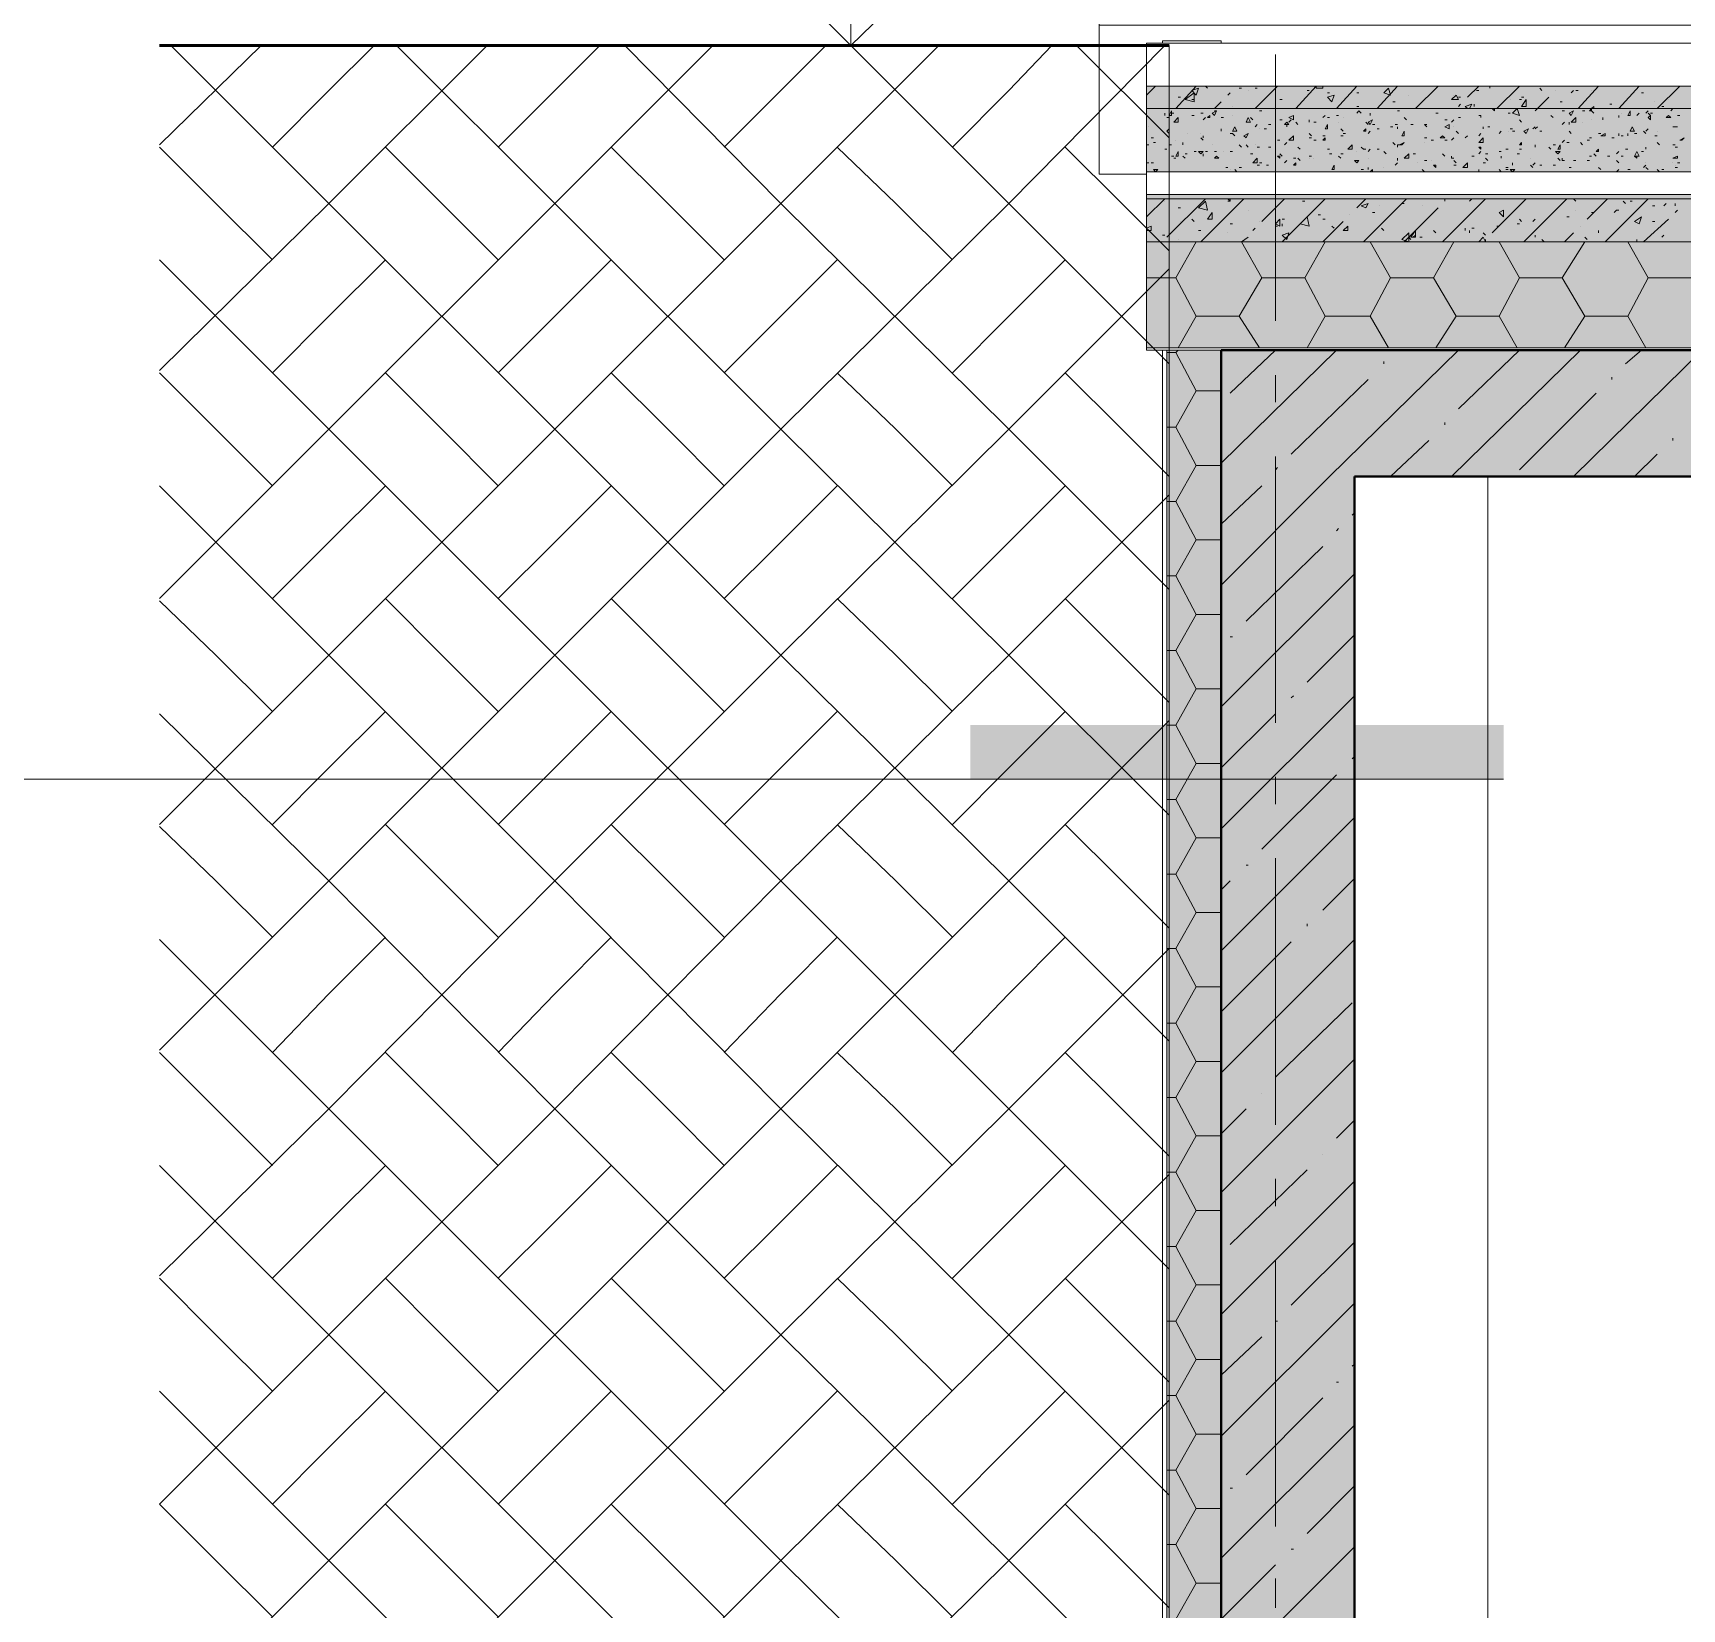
# Model space of a CAD drawing. Header units: millimetres. Extents: x -135211 to 49383, y -8033 to 228499.
# Drawn here: x -105773 to -102683, y 45714 to 48669 of the extents above; entities that cross this region are included whole.
import ezdxf

# ---------------------------------------------------------------- set-up
doc = ezdxf.new("R2010")
doc.units = ezdxf.units.MM
doc.layers.add('PDF _Геометрия', color=7, linetype='Continuous', true_color=0x1d1d1d)
doc.layers.add('PDF _Сплошная заливка', color=7, linetype='Continuous', true_color=0xffffff)

msp = doc.modelspace()

# ---------------------------------------------------------------- linework, layer by layer
at = {"layer": 'PDF _Геометрия', "color": 7, "lineweight": 9}
for points in [[(-102564.4, 51955.6), (-103673.5, 51955.6), (-103673.5, 48704.6), (-101463.8, 48704.6), (-101463.8, 48683.4), (-103775.1, 48683.4), (-103775.1, 48704.6), (-101463.8, 48704.6), (-103775.1, 48704.6), (-103775.1, 48404), (-103686.2, 48404)], [(-103910.6, 48645.3), (-104037.5, 48645.3), (-104240.7, 48645.3), (-104240.7, 48945.9), (-105040.8, 48945.9)], [(-104088.3, 48645.3), (-104388.9, 48645.3)], [(-97975.8, 44556.2), (-98576.9, 43955.1), (-100177, 43955.1), (-100773.8, 44556.2), (-104033.3, 44556.2), (-104033.3, 45157.3), (-103643.9, 45157.3), (-103643.9, 48645.3)], [(-103656.6, 48649.6), (-103656.6, 48653.8), (-103546.5, 48653.8), (-103546.5, 48649.6)], [(-103444.9, 48128.9), (-103444.9, 48628.4)], [(-101294.5, 48569.1), (-103686.2, 48569.1)], [(-101294.5, 48526.8), (-103686.2, 48526.8)], [(-101294.5, 48408.3), (-103686.2, 48408.3)], [(-101294.5, 48365.9), (-103686.2, 48365.9)], [(-101294.5, 48277.1), (-103686.2, 48277.1)], [(-101294.5, 48078.1), (-103686.2, 48078.1)], [(-103648.1, 45157.3), (-103648.1, 48073.9)], [(-103546.5, 45157.3), (-103546.5, 48073.9)], [(-103444.9, 47976.5), (-103444.9, 48027.3)], [(-103444.9, 47375.4), (-103444.9, 47874.9)], [(-120013.2, 44471.5), (-106014.4, 44471.5), (-106014.4, 47269.6), (-103017.4, 47269.6)], [(-103444.9, 47223), (-103444.9, 47273.8)], [(-103444.9, 46621.9), (-103444.9, 47121.4)], [(-103656.6, 46156.3), (-103656.6, 46757.4)], [(-103444.9, 46469.5), (-103444.9, 46520.3)], [(-103444.9, 45868.4), (-103444.9, 46367.9)], [(-103444.9, 45716), (-103444.9, 45771.1)]]:
    msp.add_lwpolyline(points, dxfattribs=at)
at = {"layer": 'PDF _Геометрия', "color": 7, "lineweight": 18}
msp.add_lwpolyline([(-104096.8, 48785), (-104240.7, 48645.3), (-104380.4, 48785)], dxfattribs=at)
at = {"layer": 'PDF _Геометрия', "color": 28, "lineweight": 9, "true_color": 0x0e0e0e}
for points in [[(-105536.1, 48459.1), (-105345.6, 48645.3)], [(-105536.1, 48035.8), (-105218.6, 48349), (-104922.3, 48645.3)], [(-105536.1, 47608.2), (-105218.6, 47925.7), (-104795.3, 48349), (-104499, 48645.3)], [(-105536.1, 47184.9), (-105218.6, 47502.4), (-104795.3, 47925.7), (-104372, 48349), (-104075.6, 48645.3)], [(-105536.1, 46761.6), (-105218.6, 47079.1), (-104795.3, 47502.4), (-104372, 47925.7), (-103944.4, 48349), (-103652.3, 48645.3)], [(-103643.9, 46778.5), (-103944.4, 47079.1), (-104372, 47502.4), (-104795.3, 47925.7), (-105218.6, 48349), (-105514.9, 48645.3)], [(-105324.4, 48454.8), (-105218.6, 48560.7), (-105133.9, 48645.3)], [(-103643.9, 47201.9), (-103944.4, 47502.4), (-104372, 47925.7), (-104795.3, 48349), (-105091.6, 48645.3)], [(-104901.1, 48454.8), (-104795.3, 48560.7), (-104710.6, 48645.3)], [(-103643.9, 47625.2), (-103944.4, 47925.7), (-104372, 48349), (-104664, 48645.3)], [(-104477.8, 48454.8), (-104372, 48560.7), (-104287.3, 48645.3)], [(-103643.9, 48048.5), (-103944.4, 48349), (-104240.7, 48645.3)], [(-104050.2, 48454.8), (-103944.4, 48560.7), (-103864, 48645.3)], [(-103643.9, 48471.8), (-103817.4, 48645.3)], [(-105324.4, 48243.2), (-105430.2, 48349), (-105536.1, 48454.8)], [(-104901.1, 48243.2), (-105006.9, 48349), (-105112.7, 48454.8)], [(-104477.8, 48243.2), (-104583.6, 48349), (-104689.4, 48454.8)], [(-104050.2, 48243.2), (-104156.1, 48349), (-104266.1, 48454.8)], [(-103643.9, 48260.1), (-103732.8, 48349), (-103838.6, 48454.8)], [(-103643.9, 46351), (-103944.4, 46651.6), (-104372, 47079.1), (-104795.3, 47502.4), (-105218.6, 47925.7), (-105536.1, 48243.2)], [(-105324.4, 48031.5), (-105218.6, 48137.4), (-105112.7, 48243.2)], [(-104901.1, 48031.5), (-104795.3, 48137.4), (-104689.4, 48243.2)], [(-104477.8, 48031.5), (-104372, 48137.4), (-104266.1, 48243.2)], [(-104050.2, 48031.5), (-103944.4, 48137.4), (-103838.6, 48243.2)], [(-105536.1, 46338.3), (-105218.6, 46651.6), (-104795.3, 47079.1), (-104372, 47502.4), (-103944.4, 47925.7), (-103643.9, 48226.3)], [(-105324.4, 47819.9), (-105430.2, 47925.7), (-105536.1, 48031.5)], [(-104901.1, 47819.9), (-105006.9, 47925.7), (-105112.7, 48031.5)], [(-104477.8, 47819.9), (-104583.6, 47925.7), (-104689.4, 48031.5)], [(-104050.2, 47819.9), (-104156.1, 47925.7), (-104266.1, 48031.5)], [(-103643.9, 47836.8), (-103732.8, 47925.7), (-103838.6, 48031.5)], [(-103643.9, 45927.7), (-103944.4, 46228.2), (-104372, 46651.6), (-104795.3, 47079.1), (-105218.6, 47502.4), (-105536.1, 47819.9)], [(-105324.4, 47608.2), (-105218.6, 47714.1), (-105112.7, 47819.9)], [(-104901.1, 47608.2), (-104795.3, 47714.1), (-104689.4, 47819.9)], [(-104477.8, 47608.2), (-104372, 47714.1), (-104266.1, 47819.9)], [(-104050.2, 47608.2), (-103944.4, 47714.1), (-103838.6, 47819.9)], [(-105324.4, 45699.1), (-105430.2, 45804.9), (-105536.1, 45910.8), (-105218.6, 46228.2), (-104795.3, 46651.6), (-104372, 47079.1), (-103944.4, 47502.4), (-103643.9, 47802.9)], [(-105324.4, 47396.6), (-105430.2, 47502.4), (-105536.1, 47604)], [(-104901.1, 47396.6), (-105006.9, 47502.4), (-105112.7, 47608.2)], [(-104477.8, 47396.6), (-104583.6, 47502.4), (-104689.4, 47608.2)], [(-104050.2, 47396.6), (-104156.1, 47502.4), (-104266.1, 47608.2)], [(-103643.9, 47413.5), (-103732.8, 47502.4), (-103838.6, 47608.2)], [(-103643.9, 45504.4), (-103944.4, 45804.9), (-104372, 46228.2), (-104795.3, 46651.6), (-105218.6, 47079.1), (-105536.1, 47392.3)], [(-105536.1, 45487.5), (-105218.6, 45804.9), (-104795.3, 46228.2), (-104372, 46651.6), (-103944.4, 47079.1), (-103643.9, 47379.6)], [(-105324.4, 47184.9), (-105218.6, 47290.7), (-105112.7, 47396.6)], [(-104901.1, 47184.9), (-104795.3, 47290.7), (-104689.4, 47396.6)], [(-104477.8, 47184.9), (-104372, 47290.7), (-104266.1, 47396.6)], [(-104050.2, 47184.9), (-103944.4, 47290.7), (-103838.6, 47396.6)], [(-105324.4, 46973.3), (-105430.2, 47079.1), (-105536.1, 47180.7)], [(-104901.1, 46973.3), (-105006.9, 47079.1), (-105112.7, 47184.9)], [(-104477.8, 46973.3), (-104583.6, 47079.1), (-104689.4, 47184.9)], [(-104050.2, 46973.3), (-104156.1, 47079.1), (-104266.1, 47184.9)], [(-103643.9, 46990.2), (-103732.8, 47079.1), (-103838.6, 47184.9)], [(-105324.4, 46757.4), (-105218.6, 46867.4), (-105112.7, 46973.3)], [(-104901.1, 46757.4), (-104795.3, 46867.4), (-104689.4, 46973.3)], [(-104477.8, 46757.4), (-104372, 46867.4), (-104266.1, 46973.3)], [(-104050.2, 46757.4), (-103944.4, 46867.4), (-103838.6, 46973.3)], [(-103720.1, 45157.3), (-103944.4, 45381.6), (-104372, 45804.9), (-104795.3, 46228.2), (-105218.6, 46651.6), (-105536.1, 46969)], [(-105536.1, 45064.2), (-105218.6, 45381.6), (-104795.3, 45804.9), (-104372, 46228.2), (-103944.4, 46651.6), (-103643.9, 46952.1)], [(-105324.4, 46545.7), (-105430.2, 46651.6), (-105536.1, 46757.4)], [(-104901.1, 46545.7), (-105006.9, 46651.6), (-105112.7, 46757.4)], [(-104477.8, 46545.7), (-104583.6, 46651.6), (-104689.4, 46757.4)], [(-104050.2, 46545.7), (-104156.1, 46651.6), (-104266.1, 46757.4)], [(-103643.9, 46562.7), (-103732.8, 46651.6), (-103838.6, 46757.4)], [(-104033.3, 45047.2), (-104372, 45381.6), (-104795.3, 45804.9), (-105218.6, 46228.2), (-105536.1, 46545.7)], [(-105324.4, 46334.1), (-105218.6, 46439.9), (-105112.7, 46545.7)], [(-104901.1, 46334.1), (-104795.3, 46439.9), (-104689.4, 46545.7)], [(-104477.8, 46334.1), (-104372, 46439.9), (-104266.1, 46545.7)], [(-104050.2, 46334.1), (-103944.4, 46439.9), (-103838.6, 46545.7)], [(-105536.1, 44640.8), (-105218.6, 44958.3), (-104795.3, 45381.6), (-104372, 45804.9), (-103944.4, 46228.2), (-103643.9, 46528.8)], [(-105324.4, 46122.4), (-105430.2, 46228.2), (-105536.1, 46334.1)], [(-104901.1, 46122.4), (-105006.9, 46228.2), (-105112.7, 46334.1)], [(-104477.8, 46122.4), (-104583.6, 46228.2), (-104689.4, 46334.1)], [(-104050.2, 46122.4), (-104156.1, 46228.2), (-104266.1, 46334.1)], [(-103643.9, 46139.4), (-103732.8, 46228.2), (-103838.6, 46334.1)], [(-104033.3, 44619.7), (-104372, 44958.3), (-104795.3, 45381.6), (-105218.6, 45804.9), (-105536.1, 46122.4)], [(-105536.1, 44217.5), (-105218.6, 44530.8), (-104795.3, 44958.3), (-104372, 45381.6), (-103944.4, 45804.9), (-103643.9, 46105.5)], [(-105324.4, 45910.8), (-105218.6, 46016.6), (-105112.7, 46122.4)], [(-104901.1, 45910.8), (-104795.3, 46016.6), (-104689.4, 46122.4)], [(-104477.8, 45910.8), (-104372, 46016.6), (-104266.1, 46122.4)], [(-104050.2, 45910.8), (-103944.4, 46016.6), (-103838.6, 46122.4)], [(-104901.1, 45699.1), (-105006.9, 45804.9), (-105112.7, 45910.8)], [(-104477.8, 45699.1), (-104583.6, 45804.9), (-104689.4, 45910.8)], [(-104050.2, 45699.1), (-104156.1, 45804.9), (-104266.1, 45910.8)], [(-103643.9, 45716), (-103732.8, 45804.9), (-103838.6, 45910.8)]]:
    msp.add_lwpolyline(points, dxfattribs=at)
at = {"layer": 'PDF _Геометрия', "color": 7, "lineweight": 50}
msp.add_lwpolyline([(-103643.9, 48645.3), (-105536.1, 48645.3)], dxfattribs=at)
at = {"layer": 'PDF _Геометрия', "color": 7, "lineweight": 9}
for points in [[(-103686.2, 48073.9), (-101294.5, 48073.9), (-101294.5, 48078.1), (-101294.5, 48277.1), (-101294.5, 48357.5), (-101294.5, 48365.9), (-101294.5, 48408.3), (-101294.5, 48526.8), (-101294.5, 48569.1), (-101294.5, 48649.6), (-103686.2, 48649.6), (-103686.2, 48569.1), (-103686.2, 48526.8), (-103686.2, 48408.3), (-103686.2, 48365.9), (-103686.2, 48357.5), (-103686.2, 48277.1), (-103686.2, 48078.1)], [(-103686.2, 48357.5), (-101294.5, 48357.5)], [(-103656.6, 48073.9), (-103656.6, 45157.3), (-103648.1, 45157.3), (-103546.5, 45157.3), (-103546.5, 48073.9), (-103648.1, 48073.9)], [(-103047, 45254.6), (-103047, 47836.8)]]:
    msp.add_lwpolyline(points, close=True, dxfattribs=at)
at = {"layer": 'PDF _Геометрия', "lineweight": 9}
for points in [[(-103686.2, 48552.2), (-103669.3, 48569.1)], [(-103631.2, 48526.8), (-103593.1, 48569.1)], [(-103626.9, 48548), (-103622.7, 48548)], [(-103576.1, 48569.1), (-103571.9, 48564.9)], [(-103533.8, 48552.2), (-103529.6, 48556.4)], [(-103512.6, 48564.9), (-103508.4, 48564.9)], [(-103495.7, 48560.7), (-103495.7, 48560.7)], [(-103483, 48526.8), (-103440.7, 48569.1)], [(-103483, 48564.9), (-103478.8, 48564.9)], [(-103406.8, 48526.8), (-103368.7, 48569.1), (-103368.7, 48564.9), (-103356, 48564.9), (-103356, 48569.1)], [(-103385.7, 48560.7), (-103381.4, 48560.7)], [(-103347.6, 48556.4), (-103343.3, 48556.4)], [(-103330.6, 48526.8), (-103292.5, 48569.1)], [(-103292.5, 48556.4), (-103288.3, 48556.4)], [(-103254.4, 48526.8), (-103216.3, 48569.1)], [(-103195.2, 48552.2), (-103195.2, 48552.2)], [(-103182.5, 48526.8), (-103140.1, 48569.1)], [(-103110.5, 48552.2), (-103110.5, 48552.2)], [(-103102, 48548), (-103097.8, 48548)], [(-103085.1, 48548), (-103063.9, 48569.1)], [(-103068.2, 48560.7), (-103063.9, 48560.7)], [(-103042.8, 48569.1), (-103042.8, 48564.9)], [(-103030.1, 48526.8), (-102987.7, 48569.1)], [(-102983.5, 48548), (-102979.3, 48548)], [(-102953.9, 48526.8), (-102932.7, 48548)], [(-102949.6, 48564.9), (-102945.4, 48560.7)], [(-102920, 48560.7), (-102920, 48560.7)], [(-102890.4, 48556.4), (-102886.2, 48560.7)], [(-102881.9, 48560.7), (-102877.7, 48560.7)], [(-102877.7, 48526.8), (-102839.6, 48569.1)], [(-102852.3, 48560.7), (-102852.3, 48560.7)], [(-102801.5, 48526.8), (-102763.4, 48569.1)], [(-102759.2, 48556.4), (-102754.9, 48556.4)], [(-102729.5, 48526.8), (-102687.2, 48569.1)], [(-103601.5, 48543.7), (-103597.3, 48543.7)], [(-103559.2, 48526.8), (-103546.5, 48539.5)], [(-103525.3, 48531), (-103525.3, 48531)], [(-103436.5, 48543.7), (-103432.2, 48543.7)], [(-103406.8, 48526.8), (-103406.8, 48526.8)], [(-103406.8, 48526.8), (-103406.8, 48526.8)], [(-103292.5, 48531), (-103288.3, 48531)], [(-103224.8, 48539.5), (-103220.6, 48539.5)], [(-103102, 48531), (-103097.8, 48535.3)], [(-103085.1, 48526.8), (-103089.3, 48531), (-103076.6, 48535.3), (-103080.9, 48526.8)], [(-103072.4, 48531), (-103072.4, 48535.3)], [(-103004.7, 48543.7), (-103004.7, 48543.7)], [(-102987.7, 48543.7), (-102983.5, 48543.7)], [(-102911.5, 48539.5), (-102907.3, 48539.5)], [(-102852.3, 48526.8), (-102848.1, 48531), (-102848.1, 48526.8)], [(-102818.4, 48535.3), (-102814.2, 48535.3)], [(-102818.4, 48526.8), (-102818.4, 48526.8)], [(-102733.8, 48539.5), (-102733.8, 48539.5)], [(-102721.1, 48531), (-102716.8, 48531)], [(-102708.4, 48543.7), (-102708.4, 48543.7)], [(-103686.2, 48323.6), (-103652.3, 48357.5)], [(-103652.3, 48353.2), (-103652.3, 48353.2)], [(-103648.1, 48285.5), (-103576.1, 48357.5)], [(-103626.9, 48340.5), (-103622.7, 48340.5)], [(-103584.6, 48277.1), (-103504.2, 48357.5)], [(-103533.8, 48357.5), (-103529.6, 48353.2), (-103529.6, 48357.5)], [(-103533.8, 48353.2), (-103529.6, 48353.2)], [(-103495.7, 48336.3), (-103495.7, 48336.3)], [(-103470.3, 48315.1), (-103428, 48357.5)], [(-103432.2, 48277.1), (-103351.8, 48357.5)], [(-103394.1, 48353.2), (-103389.9, 48353.2)], [(-103292.5, 48340.5), (-103275.6, 48357.5)], [(-103279.8, 48277.1), (-103199.4, 48357.5)], [(-103262.9, 48332.1), (-103258.7, 48332.1)], [(-103250.2, 48344.8), (-103250.2, 48344.8)], [(-103207.9, 48349), (-103203.6, 48349)], [(-103203.6, 48277.1), (-103140.1, 48340.5)], [(-103169.8, 48344.8), (-103169.8, 48344.8)], [(-103131.7, 48277.1), (-103051.2, 48357.5)], [(-103127.4, 48353.2), (-103127.4, 48357.5)], [(-103080.9, 48353.2), (-103076.6, 48357.5)], [(-103038.5, 48294), (-102975, 48357.5)], [(-102979.3, 48277.1), (-102898.9, 48357.5)], [(-102886.2, 48357.5), (-102881.9, 48353.2)], [(-102881.9, 48336.3), (-102881.9, 48336.3)], [(-102860.8, 48319.4), (-102822.7, 48357.5)], [(-102852.3, 48332.1), (-102848.1, 48332.1)], [(-102826.9, 48277.1), (-102746.5, 48357.5)], [(-102810, 48332.1), (-102805.7, 48336.3), (-102801.5, 48336.3)], [(-102793, 48353.2), (-102788.8, 48349)], [(-102780.3, 48353.2), (-102776.1, 48353.2)], [(-102738, 48344.8), (-102733.8, 48344.8)], [(-102716.8, 48344.8), (-102712.6, 48349)], [(-102695.7, 48349), (-102695.7, 48344.8)], [(-102695.7, 48332.1), (-102691.4, 48336.3)], [(-103686.2, 48302.5), (-103677.7, 48306.7), (-103677.7, 48298.2), (-103686.2, 48298.2)], [(-103622.7, 48315.1), (-103622.7, 48315.1)], [(-103601.5, 48319.4), (-103597.3, 48315.1)], [(-103529.6, 48310.9), (-103525.3, 48310.9)], [(-103487.2, 48298.2), (-103483, 48302.5)], [(-103474.5, 48315.1), (-103474.5, 48315.1)], [(-103444.9, 48306.7), (-103440.7, 48306.7)], [(-103432.2, 48319.4), (-103428, 48319.4)], [(-103432.2, 48310.9), (-103432.2, 48306.7)], [(-103364.5, 48327.8), (-103360.3, 48327.8)], [(-103356, 48319.4), (-103351.8, 48319.4)], [(-103356, 48277.1), (-103317.9, 48315.1)], [(-103339.1, 48306.7), (-103334.9, 48302.5)], [(-103305.2, 48327.8), (-103305.2, 48327.8)], [(-103246, 48302.5), (-103241.7, 48298.2)], [(-103089.3, 48302.5), (-103089.3, 48298.2)], [(-103076.6, 48302.5), (-103072.4, 48302.5)], [(-103030.1, 48306.7), (-103025.8, 48306.7)], [(-102992, 48310.9), (-102987.7, 48310.9)], [(-102987.7, 48319.4), (-102983.5, 48315.1)], [(-102962.3, 48315.1), (-102958.1, 48319.4)], [(-102898.9, 48323.6), (-102894.6, 48323.6)], [(-102873.5, 48306.7), (-102873.5, 48306.7)], [(-102754.9, 48277.1), (-102708.4, 48319.4)], [(-102738, 48315.1), (-102733.8, 48315.1)], [(-103656.6, 48289.8), (-103652.3, 48289.8)], [(-103631.2, 48209.3), (-103593.1, 48277.1)], [(-103626.9, 48281.3), (-103626.9, 48281.3)], [(-103588.8, 48298.2), (-103584.6, 48298.2)], [(-103533.8, 48294), (-103533.8, 48294)], [(-103351.8, 48277.1), (-103389.9, 48209.3), (-103470.3, 48209.3), (-103508.4, 48277.1), (-103495.7, 48285.5)], [(-103267.1, 48277.1), (-103229, 48209.3), (-103148.6, 48209.3), (-103110.5, 48277.1)], [(-103254.4, 48277.1), (-103250.2, 48277.1)], [(-103195.2, 48285.5), (-103190.9, 48281.3)], [(-103186.7, 48285.5), (-103182.5, 48289.8)], [(-103174, 48285.5), (-103169.8, 48285.5)], [(-103169.8, 48277.1), (-103165.5, 48277.1)], [(-103165.5, 48277.1), (-103165.5, 48277.1)], [(-103148.6, 48298.2), (-103144.4, 48294)], [(-103080.9, 48294), (-103080.9, 48298.2)], [(-103063.9, 48277.1), (-103055.5, 48285.5), (-103051.2, 48277.1), (-103051.2, 48281.3)], [(-103055.5, 48294), (-103051.2, 48289.8)], [(-103025.8, 48277.1), (-102987.7, 48209.3), (-102907.3, 48209.3), (-102865, 48277.1)], [(-102958.1, 48289.8), (-102958.1, 48285.5)], [(-102945.4, 48281.3), (-102941.2, 48277.1)], [(-102903.1, 48277.1), (-102886.2, 48294)], [(-102865, 48285.5), (-102860.8, 48281.3)], [(-102839.6, 48298.2), (-102839.6, 48294)], [(-102623.7, 48277.1), (-102666, 48209.3), (-102746.5, 48209.3), (-102784.6, 48277.1), (-102780.3, 48277.1)], [(-102767.6, 48281.3), (-102767.6, 48277.1)], [(-102721.1, 48285.5), (-102716.8, 48289.8)], [(-103686.2, 48209.3), (-103631.2, 48209.3), (-103593.1, 48137.4), (-103512.6, 48137.4), (-103474.5, 48078.1)], [(-103512.6, 48137.4), (-103470.3, 48209.3)], [(-103389.9, 48209.3), (-103351.8, 48137.4), (-103267.1, 48137.4), (-103233.3, 48078.1)], [(-103267.1, 48137.4), (-103229, 48209.3)], [(-103148.6, 48209.3), (-103106.3, 48137.4), (-103025.8, 48137.4), (-102992, 48078.1)], [(-103025.8, 48137.4), (-102987.7, 48209.3)], [(-102907.3, 48209.3), (-102865, 48137.4), (-102784.6, 48137.4), (-102750.7, 48078.1)], [(-102784.6, 48137.4), (-102746.5, 48209.3)], [(-103626.9, 48078.1), (-103593.1, 48137.4)], [(-103385.7, 48078.1), (-103351.8, 48137.4)], [(-103144.4, 48078.1), (-103106.3, 48137.4)], [(-102903.1, 48078.1), (-102865, 48137.4)], [(-103648.1, 48069.6), (-103631.2, 48069.6)], [(-103626.9, 48073.9), (-103631.2, 48069.6), (-103593.1, 47997.7), (-103546.5, 47997.7)], [(-103546.5, 47633.6), (-103343.3, 47836.8), (-103102, 48073.9)], [(-103546.5, 47862.2), (-103330.6, 48073.9)], [(-103529.6, 47993.4), (-103444.9, 48073.9)], [(-103241.7, 48048.5), (-103241.7, 48052.7)], [(-103114.7, 47836.8), (-102873.5, 48073.9)], [(-103102, 47963.8), (-102987.7, 48073.9)], [(-102886.2, 47836.8), (-102644.9, 48073.9)], [(-102788.8, 48048.5), (-102759.2, 48073.9)], [(-102814.2, 48018.8), (-102814.2, 48023.1)], [(-103631.2, 47929.9), (-103593.1, 47997.7)], [(-103415.3, 47879.1), (-103271.4, 48018.8)], [(-102987.7, 47849.5), (-102843.8, 47993.4)], [(-103648.1, 47929.9), (-103631.2, 47929.9), (-103593.1, 47858), (-103546.5, 47858)], [(-103127.4, 47934.2), (-103127.4, 47938.4)], [(-103229, 47836.8), (-103157.1, 47904.5)], [(-102699.9, 47904.5), (-102699.9, 47908.8)], [(-102771.9, 47836.8), (-102729.5, 47879.1)], [(-103631.2, 47790.2), (-103593.1, 47858)], [(-103444.9, 47849.5), (-103440.7, 47853.7)], [(-103546.5, 47747.9), (-103470.3, 47819.9)], [(-103648.1, 47790.2), (-103631.2, 47790.2), (-103593.1, 47718.3), (-103546.5, 47718.3)], [(-103301, 47764.9), (-103296.8, 47769.1)], [(-103631.2, 47650.6), (-103593.1, 47718.3)], [(-103330.6, 47735.2), (-103326.4, 47739.5)], [(-103499.9, 47565.9), (-103356, 47705.6)], [(-103648.1, 47650.6), (-103631.2, 47650.6), (-103593.1, 47578.6), (-103546.5, 47578.6)], [(-103546.5, 47405), (-103296.8, 47654.8)], [(-103631.2, 47510.9), (-103593.1, 47578.6)], [(-103529.6, 47536.3), (-103525.3, 47536.3)], [(-103385.7, 47451.6), (-103296.8, 47540.5)], [(-103648.1, 47510.9), (-103631.2, 47510.9), (-103593.1, 47438.9), (-103546.5, 47438.9)], [(-103631.2, 47371.2), (-103593.1, 47438.9)], [(-103546.5, 47176.5), (-103296.8, 47426.2)], [(-103415.3, 47422), (-103411.1, 47426.2)], [(-103546.5, 47290.7), (-103444.9, 47392.3)], [(-103648.1, 47371.2), (-103631.2, 47371.2), (-103593.1, 47299.2), (-103546.5, 47299.2)], [(-103301, 47307.7), (-103296.8, 47311.9)], [(-103631.2, 47231.5), (-103593.1, 47299.2)], [(-103470.3, 47138.4), (-103330.6, 47278)], [(-103648.1, 47231.5), (-103631.2, 47231.5), (-103593.1, 47159.5), (-103546.5, 47159.5)], [(-103546.5, 46947.9), (-103296.8, 47197.6)], [(-103631.2, 47091.8), (-103593.1, 47159.5)], [(-103499.9, 47108.7), (-103495.7, 47108.7)], [(-103648.1, 47091.8), (-103631.2, 47091.8), (-103593.1, 47019.8), (-103546.5, 47019.8)], [(-103546.5, 47062.2), (-103529.6, 47079.1)], [(-103356, 47024.1), (-103296.8, 47083.3)], [(-103631.2, 46952.1), (-103593.1, 47019.8)], [(-103385.7, 46994.4), (-103385.7, 46998.7)], [(-103648.1, 46952.1), (-103631.2, 46952.1), (-103593.1, 46880.1), (-103546.5, 46880.1)], [(-103546.5, 46719.3), (-103296.8, 46969)], [(-103546.5, 46833.6), (-103415.3, 46964.8)], [(-103631.2, 46812.4), (-103593.1, 46880.1)], [(-103444.9, 46710.8), (-103301, 46850.5)], [(-103648.1, 46812.4), (-103631.2, 46812.4), (-103593.1, 46740.4), (-103546.5, 46740.4)], [(-103631.2, 46672.7), (-103593.1, 46740.4)], [(-103546.5, 46494.9), (-103296.8, 46744.7)], [(-103648.1, 46672.7), (-103631.2, 46672.7), (-103593.1, 46600.8), (-103546.5, 46600.8)], [(-103470.3, 46681.2), (-103470.3, 46681.2)], [(-103546.5, 46605), (-103499.9, 46651.6)], [(-103330.6, 46596.5), (-103296.8, 46630.4)], [(-103631.2, 46533), (-103593.1, 46600.8)], [(-103356, 46566.9), (-103356, 46566.9)], [(-103648.1, 46533), (-103631.2, 46533), (-103593.1, 46461.1), (-103546.5, 46461.1)], [(-103546.5, 46266.3), (-103296.8, 46516.1)], [(-103529.6, 46397.6), (-103385.7, 46537.3)], [(-103631.2, 46393.3), (-103593.1, 46461.1)], [(-103648.1, 46393.3), (-103631.2, 46393.3), (-103593.1, 46321.4), (-103546.5, 46321.4)], [(-103415.3, 46283.3), (-103296.8, 46401.8)], [(-103631.2, 46253.6), (-103593.1, 46321.4)], [(-103546.5, 46037.8), (-103296.8, 46287.5)], [(-103648.1, 46253.6), (-103631.2, 46253.6), (-103593.1, 46181.7), (-103546.5, 46181.7)], [(-103444.9, 46253.6), (-103440.7, 46253.6)], [(-103546.5, 46152.1), (-103470.3, 46224)], [(-103631.2, 46114), (-103593.1, 46181.7)], [(-103301, 46169), (-103296.8, 46173.2)], [(-103330.6, 46139.4), (-103326.4, 46139.4)], [(-103648.1, 46114), (-103631.2, 46114), (-103593.1, 46042), (-103546.5, 46042)], [(-103499.9, 45965.8), (-103356, 46109.7)], [(-103546.5, 45809.2), (-103296.8, 46058.9)], [(-103631.2, 45974.3), (-103593.1, 46042)], [(-103648.1, 45974.3), (-103631.2, 45974.3), (-103593.1, 45902.3), (-103546.5, 45902.3)], [(-103529.6, 45940.4), (-103525.3, 45940.4)], [(-103385.7, 45855.7), (-103296.8, 45944.6)], [(-103631.2, 45834.6), (-103593.1, 45902.3)], [(-103648.1, 45834.6), (-103631.2, 45834.6), (-103593.1, 45762.6), (-103546.5, 45762.6)], [(-103546.5, 45580.6), (-103296.8, 45830.3)], [(-103546.5, 45694.9), (-103444.9, 45796.5)], [(-103415.3, 45826.1), (-103411.1, 45826.1)], [(-103631.2, 45694.9), (-103593.1, 45762.6)]]:
    msp.add_lwpolyline(points, dxfattribs=at)
for points in [[(-103597.3, 48539.5), (-103614.2, 48543.7), (-103597.3, 48556.4)], [(-103588.8, 48564.9), (-103593.1, 48552.2), (-103601.5, 48560.7)], [(-103334.9, 48552.2), (-103339.1, 48539.5), (-103347.6, 48548)], [(-103233.3, 48564.9), (-103229, 48552.2), (-103241.7, 48556.4)], [(-103106.3, 48552.2), (-103102, 48543.7), (-103114.7, 48543.7)], [(-102975, 48543.7), (-102975, 48531), (-102983.5, 48531)], [(-103571.9, 48336.3), (-103588.8, 48340.5), (-103576.1, 48353.2)], [(-103563.4, 48332.1), (-103563.4, 48319.4), (-103571.9, 48319.4)], [(-103271.4, 48349), (-103275.6, 48340.5), (-103284.1, 48344.8)], [(-103017.4, 48336.3), (-103017.4, 48323.6), (-103025.8, 48332.1)], [(-103436.5, 48319.4), (-103436.5, 48306.7), (-103444.9, 48310.9)], [(-103381.4, 48306.7), (-103398.4, 48310.9), (-103385.7, 48323.6)], [(-103309.5, 48306.7), (-103309.5, 48298.2), (-103317.9, 48298.2)], [(-102759.2, 48323.6), (-102763.4, 48310.9), (-102771.9, 48315.1)], [(-103419.5, 48294), (-103423.8, 48281.3), (-103432.2, 48289.8)], [(-103195.2, 48277.1), (-103207.9, 48281.3), (-103195.2, 48294)], [(-103182.5, 48298.2), (-103182.5, 48285.5), (-103190.9, 48285.5)]]:
    msp.add_lwpolyline(points, close=True, dxfattribs=at)
at = {"layer": 'PDF _Геометрия', "color": 7, "lineweight": 40}
msp.add_lwpolyline([(-77648.6, 48526.8), (-101294.5, 48526.8), (-101294.5, 48285.5), (-101294.5, 48073.9), (-103546.5, 48073.9), (-103546.5, 47836.8), (-103546.5, 45157.3), (-104046, 45157.3), (-104046, 44556.2), (-99774.8, 44556.2), (-99774.8, 45157.3), (-103296.8, 45157.3), (-103296.8, 47836.8), (-101294.5, 47836.8), (-101044.8, 47836.8), (-101044.8, 48285.5), (-65546.2, 48285.5)], dxfattribs=at)
at = {"layer": 'PDF _Геометрия', "color": 250, "lineweight": 9, "true_color": 0x363636}
for points in [[(-103682, 48526.8), (-103682, 48526.8)], [(-103652.3, 48518.3), (-103652.3, 48514.1)], [(-103639.6, 48518.3), (-103635.4, 48518.3)], [(-103584.6, 48518.3), (-103580.4, 48518.3)], [(-103559.2, 48522.6), (-103555, 48522.6)], [(-103521.1, 48526.8), (-103516.9, 48526.8)], [(-103474.5, 48522.6), (-103470.3, 48522.6)], [(-103423.8, 48526.8), (-103423.8, 48526.8)], [(-103292.5, 48518.3), (-103288.3, 48522.6), (-103284.1, 48518.3)], [(-103267.1, 48514.1), (-103267.1, 48518.3)], [(-103216.3, 48522.6), (-103212.1, 48522.6)], [(-103144.4, 48518.3), (-103140.1, 48518.3)], [(-103085.1, 48526.8), (-103080.9, 48526.8)], [(-103038.5, 48526.8), (-103038.5, 48526.8)], [(-103038.5, 48526.8), (-103034.3, 48522.6), (-103034.3, 48526.8)], [(-103013.1, 48526.8), (-103013.1, 48526.8)], [(-103008.9, 48518.3), (-103004.7, 48518.3)], [(-102996.2, 48522.6), (-102996.2, 48522.6)], [(-102970.8, 48526.8), (-102970.8, 48526.8)], [(-102962.3, 48526.8), (-102958.1, 48526.8)], [(-102958.1, 48522.6), (-102953.9, 48526.8)], [(-102928.5, 48526.8), (-102924.2, 48526.8)], [(-102924.2, 48526.8), (-102924.2, 48526.8)], [(-102907.3, 48522.6), (-102903.1, 48522.6)], [(-102869.2, 48522.6), (-102865, 48522.6)], [(-102852.3, 48522.6), (-102848.1, 48518.3)], [(-102797.3, 48518.3), (-102797.3, 48518.3)], [(-102767.6, 48514.1), (-102763.4, 48518.3)], [(-102750.7, 48518.3), (-102746.5, 48522.6)], [(-102746.5, 48518.3), (-102742.2, 48514.1)], [(-102742.2, 48518.3), (-102738, 48518.3)], [(-102708.4, 48526.8), (-102708.4, 48526.8)], [(-102704.1, 48522.6), (-102699.9, 48526.8)], [(-102695.7, 48526.8), (-102695.7, 48526.8)], [(-103686.2, 48505.6), (-103686.2, 48505.6)], [(-103682, 48492.9), (-103682, 48492.9)], [(-103648.1, 48509.9), (-103643.9, 48509.9)], [(-103631.2, 48501.4), (-103626.9, 48501.4)], [(-103601.5, 48514.1), (-103597.3, 48514.1)], [(-103580.4, 48505.6), (-103576.1, 48509.9)], [(-103546.5, 48509.9), (-103542.3, 48509.9)], [(-103546.5, 48484.5), (-103546.5, 48488.7)], [(-103525.3, 48514.1), (-103525.3, 48514.1)], [(-103491.5, 48509.9), (-103487.2, 48505.6)], [(-103483, 48492.9), (-103478.8, 48497.2)], [(-103474.5, 48488.7), (-103474.5, 48488.7)], [(-103466.1, 48488.7), (-103461.8, 48488.7)], [(-103457.6, 48497.2), (-103453.4, 48497.2)], [(-103436.5, 48505.6), (-103432.2, 48505.6)], [(-103423.8, 48492.9), (-103423.8, 48497.2)], [(-103419.5, 48501.4), (-103415.3, 48505.6)], [(-103406.8, 48501.4), (-103402.6, 48497.2)], [(-103381.4, 48505.6), (-103381.4, 48501.4)], [(-103373, 48501.4), (-103368.7, 48501.4)], [(-103356, 48509.9), (-103351.8, 48514.1)], [(-103347.6, 48509.9), (-103343.3, 48509.9)], [(-103330.6, 48514.1), (-103326.4, 48514.1)], [(-103326.4, 48501.4), (-103326.4, 48501.4)], [(-103322.2, 48488.7), (-103317.9, 48484.5)], [(-103317.9, 48509.9), (-103317.9, 48509.9)], [(-103275.6, 48501.4), (-103271.4, 48497.2)], [(-103271.4, 48480.2), (-103267.1, 48484.5)], [(-103262.9, 48497.2), (-103258.7, 48497.2)], [(-103254.4, 48488.7), (-103250.2, 48488.7)], [(-103229, 48492.9), (-103224.8, 48492.9)], [(-103220.6, 48497.2), (-103216.3, 48497.2)], [(-103216.3, 48488.7), (-103216.3, 48492.9)], [(-103203.6, 48509.9), (-103199.4, 48505.6)], [(-103190.9, 48497.2), (-103186.7, 48497.2)], [(-103161.3, 48492.9), (-103165.5, 48497.2), (-103161.3, 48497.2)], [(-103127.4, 48505.6), (-103123.2, 48505.6)], [(-103114.7, 48501.4), (-103110.5, 48505.6)], [(-103110.5, 48492.9), (-103110.5, 48492.9)], [(-103106.3, 48484.5), (-103102, 48480.2)], [(-103102, 48509.9), (-103097.8, 48509.9)], [(-103059.7, 48509.9), (-103059.7, 48514.1), (-103063.9, 48514.1)], [(-103055.5, 48492.9), (-103055.5, 48488.7)], [(-103047, 48492.9), (-103042.8, 48492.9)], [(-103025.8, 48480.2), (-103021.6, 48484.5)], [(-103008.9, 48484.5), (-103008.9, 48484.5)], [(-103004.7, 48488.7), (-103000.4, 48488.7)], [(-103000.4, 48484.5), (-102996.2, 48484.5)], [(-102987.7, 48505.6), (-102983.5, 48501.4)], [(-102962.3, 48488.7), (-102958.1, 48492.9)], [(-102958.1, 48488.7), (-102953.9, 48492.9)], [(-102949.6, 48484.5), (-102945.4, 48484.5)], [(-102928.5, 48514.1), (-102924.2, 48509.9)], [(-102907.3, 48497.2), (-102903.1, 48501.4)], [(-102894.6, 48497.2), (-102894.6, 48501.4)], [(-102894.6, 48484.5), (-102890.4, 48480.2)], [(-102869.2, 48501.4), (-102869.2, 48501.4)], [(-102852.3, 48505.6), (-102852.3, 48505.6)], [(-102831.1, 48505.6), (-102831.1, 48509.9)], [(-102801.5, 48509.9), (-102801.5, 48514.1)], [(-102754.9, 48484.5), (-102750.7, 48480.2)], [(-102750.7, 48484.5), (-102746.5, 48488.7)], [(-102729.5, 48484.5), (-102729.5, 48484.5)], [(-102699.9, 48492.9), (-102695.7, 48492.9), (-102691.4, 48492.9)], [(-102691.4, 48514.1), (-102687.2, 48514.1)], [(-103686.2, 48459.1), (-103682, 48459.1)], [(-103677.7, 48471.8), (-103673.5, 48471.8)], [(-103673.5, 48463.3), (-103669.3, 48463.3)], [(-103643.9, 48459.1), (-103639.6, 48459.1)], [(-103631.2, 48467.5), (-103631.2, 48467.5)], [(-103618.5, 48463.3), (-103618.5, 48459.1)], [(-103610, 48480.2), (-103610, 48480.2)], [(-103584.6, 48480.2), (-103584.6, 48480.2)], [(-103584.6, 48471.8), (-103580.4, 48467.5)], [(-103580.4, 48471.8), (-103580.4, 48476)], [(-103563.4, 48459.1), (-103563.4, 48459.1)], [(-103529.6, 48480.2), (-103525.3, 48480.2), (-103521.1, 48476)], [(-103512.6, 48459.1), (-103508.4, 48454.8)], [(-103508.4, 48454.8), (-103508.4, 48454.8)], [(-103499.9, 48459.1), (-103495.7, 48454.8)], [(-103483, 48459.1), (-103483, 48459.1)], [(-103478.8, 48454.8), (-103474.5, 48454.8)], [(-103457.6, 48454.8), (-103453.4, 48454.8)], [(-103444.9, 48463.3), (-103444.9, 48463.3)], [(-103440.7, 48467.5), (-103436.5, 48467.5)], [(-103428, 48459.1), (-103423.8, 48463.3)], [(-103402.6, 48454.8), (-103398.4, 48450.6)], [(-103381.4, 48480.2), (-103377.2, 48476)], [(-103381.4, 48471.8), (-103377.2, 48471.8)], [(-103373, 48467.5), (-103368.7, 48467.5)], [(-103356, 48476), (-103351.8, 48476)], [(-103322.2, 48476), (-103317.9, 48476)], [(-103317.9, 48480.2), (-103313.7, 48480.2)], [(-103284.1, 48454.8), (-103279.8, 48450.6), (-103275.6, 48450.6)], [(-103224.8, 48463.3), (-103220.6, 48459.1)], [(-103216.3, 48454.8), (-103216.3, 48459.1), (-103212.1, 48459.1)], [(-103165.5, 48471.8), (-103161.3, 48471.8)], [(-103165.5, 48463.3), (-103165.5, 48463.3)], [(-103152.8, 48467.5), (-103148.6, 48467.5)], [(-103127.4, 48467.5), (-103123.2, 48467.5)], [(-103114.7, 48467.5), (-103110.5, 48471.8)], [(-103089.3, 48471.8), (-103085.1, 48476)], [(-103063.9, 48476), (-103059.7, 48480.2)], [(-102958.1, 48454.8), (-102958.1, 48459.1)], [(-102932.7, 48454.8), (-102928.5, 48450.6)], [(-102924.2, 48459.1), (-102920, 48459.1)], [(-102907.3, 48463.3), (-102903.1, 48467.5)], [(-102898.9, 48463.3), (-102894.6, 48463.3)], [(-102873.5, 48463.3), (-102869.2, 48459.1)], [(-102860.8, 48467.5), (-102856.5, 48467.5)], [(-102856.5, 48471.8), (-102852.3, 48471.8)], [(-102839.6, 48480.2), (-102835.4, 48480.2)], [(-102814.2, 48471.8), (-102810, 48471.8)], [(-102801.5, 48476), (-102801.5, 48480.2)], [(-102797.3, 48476), (-102793, 48476)], [(-102784.6, 48480.2), (-102784.6, 48476)], [(-102771.9, 48480.2), (-102767.6, 48480.2)], [(-102750.7, 48450.6), (-102750.7, 48454.8)], [(-102733.8, 48476), (-102729.5, 48476)], [(-102729.5, 48463.3), (-102725.3, 48459.1)], [(-102699.9, 48459.1), (-102695.7, 48459.1)], [(-102695.7, 48454.8), (-102691.4, 48454.8)], [(-103686.2, 48425.2), (-103682, 48425.2)], [(-103677.7, 48425.2), (-103673.5, 48425.2)], [(-103652.3, 48450.6), (-103648.1, 48450.6)], [(-103639.6, 48437.9), (-103635.4, 48437.9)], [(-103635.4, 48433.7), (-103631.2, 48433.7)], [(-103618.5, 48437.9), (-103614.2, 48433.7)], [(-103614.2, 48442.1), (-103610, 48442.1)], [(-103597.3, 48446.4), (-103593.1, 48446.4)], [(-103580.4, 48437.9), (-103580.4, 48442.1)], [(-103576.1, 48446.4), (-103571.9, 48446.4)], [(-103559.2, 48446.4), (-103555, 48446.4)], [(-103542.3, 48446.4), (-103542.3, 48446.4)], [(-103529.6, 48446.4), (-103525.3, 48446.4)], [(-103491.5, 48442.1), (-103487.2, 48442.1)], [(-103474.5, 48425.2), (-103470.3, 48425.2)], [(-103436.5, 48442.1), (-103432.2, 48437.9)], [(-103428, 48425.2), (-103423.8, 48429.4)], [(-103411.1, 48433.7), (-103406.8, 48433.7)], [(-103402.6, 48433.7), (-103398.4, 48429.4)], [(-103381.4, 48437.9), (-103377.2, 48437.9)], [(-103381.4, 48433.7), (-103381.4, 48433.7)], [(-103373, 48433.7), (-103373, 48433.7)], [(-103347.6, 48450.6), (-103343.3, 48450.6)], [(-103343.3, 48442.1), (-103343.3, 48442.1)], [(-103343.3, 48442.1), (-103339.1, 48442.1)], [(-103326.4, 48437.9), (-103322.2, 48433.7)], [(-103322.2, 48442.1), (-103317.9, 48442.1)], [(-103292.5, 48446.4), (-103292.5, 48446.4)], [(-103271.4, 48446.4), (-103267.1, 48450.6)], [(-103271.4, 48433.7), (-103271.4, 48433.7)], [(-103254.4, 48450.6), (-103250.2, 48450.6)], [(-103241.7, 48446.4), (-103237.5, 48442.1)], [(-103220.6, 48421), (-103216.3, 48425.2)], [(-103216.3, 48433.7), (-103216.3, 48429.4)], [(-103186.7, 48442.1), (-103182.5, 48442.1)], [(-103178.2, 48425.2), (-103178.2, 48425.2)], [(-103165.5, 48429.4), (-103165.5, 48429.4)], [(-103165.5, 48429.4), (-103161.3, 48429.4)], [(-103152.8, 48429.4), (-103152.8, 48429.4)], [(-103131.7, 48442.1), (-103127.4, 48437.9)], [(-103110.5, 48433.7), (-103114.7, 48433.7), (-103114.7, 48437.9)], [(-103110.5, 48429.4), (-103106.3, 48425.2)], [(-103076.6, 48437.9), (-103072.4, 48437.9)], [(-103063.9, 48442.1), (-103059.7, 48446.4)], [(-103055.5, 48425.2), (-103051.2, 48425.2)], [(-103051.2, 48442.1), (-103047, 48442.1)], [(-103051.2, 48433.7), (-103047, 48429.4)], [(-103025.8, 48446.4), (-103021.6, 48446.4)], [(-103021.6, 48437.9), (-103021.6, 48433.7)], [(-103013.1, 48450.6), (-103008.9, 48450.6)], [(-103000.4, 48425.2), (-103000.4, 48421)], [(-102992, 48442.1), (-102987.7, 48442.1)], [(-102987.7, 48450.6), (-102983.5, 48450.6)], [(-102966.6, 48433.7), (-102966.6, 48433.7)], [(-102962.3, 48421), (-102958.1, 48425.2)], [(-102915.8, 48433.7), (-102911.5, 48429.4)], [(-102903.1, 48429.4), (-102907.3, 48429.4), (-102907.3, 48433.7)], [(-102886.2, 48429.4), (-102881.9, 48429.4)], [(-102860.8, 48429.4), (-102856.5, 48429.4)], [(-102856.5, 48437.9), (-102852.3, 48437.9)], [(-102848.1, 48442.1), (-102843.8, 48437.9)], [(-102822.7, 48437.9), (-102818.4, 48437.9)], [(-102805.7, 48442.1), (-102801.5, 48446.4)], [(-102805.7, 48429.4), (-102801.5, 48425.2)], [(-102797.3, 48437.9), (-102793, 48437.9)], [(-102788.8, 48450.6), (-102784.6, 48450.6)], [(-102759.2, 48446.4), (-102754.9, 48446.4)], [(-102750.7, 48425.2), (-102750.7, 48425.2)], [(-102699.9, 48425.2), (-102699.9, 48425.2)], [(-102691.4, 48425.2), (-102687.2, 48425.2)], [(-103639.6, 48408.3), (-103635.4, 48408.3)], [(-103584.6, 48408.3), (-103584.6, 48408.3)], [(-103538, 48416.7), (-103533.8, 48416.7)], [(-103529.6, 48412.5), (-103529.6, 48412.5)], [(-103521.1, 48412.5), (-103516.9, 48408.3)], [(-103512.6, 48416.7), (-103508.4, 48416.7)], [(-103478.8, 48421), (-103474.5, 48421)], [(-103461.8, 48421), (-103457.6, 48421)], [(-103322.2, 48408.3), (-103322.2, 48408.3)], [(-103309.5, 48408.3), (-103305.2, 48408.3)], [(-103284.1, 48412.5), (-103279.8, 48412.5)], [(-103271.4, 48412.5), (-103271.4, 48416.7)], [(-103267.1, 48408.3), (-103262.9, 48412.5), (-103262.9, 48408.3)], [(-103241.7, 48416.7), (-103241.7, 48416.7)], [(-103169.8, 48412.5), (-103165.5, 48408.3)], [(-103110.5, 48421), (-103106.3, 48421)], [(-103063.9, 48408.3), (-103063.9, 48412.5)], [(-103025.8, 48412.5), (-103021.6, 48408.3)], [(-103013.1, 48416.7), (-103008.9, 48416.7)], [(-103013.1, 48412.5), (-103008.9, 48412.5)], [(-102979.3, 48408.3), (-102979.3, 48408.3)], [(-102975, 48408.3), (-102979.3, 48408.3)], [(-102966.6, 48421), (-102962.3, 48416.7)], [(-102949.6, 48421), (-102945.4, 48421)], [(-102945.4, 48421), (-102945.4, 48421)], [(-102924.2, 48421), (-102920, 48421)], [(-102894.6, 48416.7), (-102890.4, 48416.7)], [(-102839.6, 48416.7), (-102835.4, 48412.5)], [(-102805.7, 48408.3), (-102801.5, 48412.5)], [(-102784.6, 48412.5), (-102780.3, 48412.5)], [(-102754.9, 48416.7), (-102750.7, 48421)], [(-102750.7, 48416.7), (-102746.5, 48412.5)], [(-102729.5, 48412.5), (-102725.3, 48408.3)], [(-102721.1, 48412.5), (-102716.8, 48412.5)], [(-102695.7, 48421), (-102695.7, 48421)], [(-102695.7, 48416.7), (-102691.4, 48416.7)]]:
    msp.add_lwpolyline(points, dxfattribs=at)
for points in [[(-103639.6, 48522.6), (-103639.6, 48514.1), (-103643.9, 48514.1)], [(-103555, 48522.6), (-103559.2, 48514.1), (-103563.4, 48518.3)], [(-102987.7, 48514.1), (-103000.4, 48518.3), (-102992, 48526.8)], [(-102886.2, 48522.6), (-102890.4, 48514.1), (-102894.6, 48518.3)], [(-102852.3, 48526.8), (-102852.3, 48522.6), (-102856.5, 48522.6)], [(-102780.3, 48522.6), (-102780.3, 48514.1), (-102784.6, 48514.1)], [(-103643.9, 48488.7), (-103643.9, 48480.2), (-103648.1, 48484.5)], [(-103626.9, 48501.4), (-103635.4, 48501.4), (-103626.9, 48509.9)], [(-103567.7, 48514.1), (-103567.7, 48509.9), (-103571.9, 48509.9)], [(-103516.9, 48484.5), (-103525.3, 48484.5), (-103521.1, 48492.9)], [(-103495.7, 48509.9), (-103491.5, 48501.4), (-103499.9, 48501.4)], [(-103423.8, 48501.4), (-103419.5, 48497.2), (-103428, 48497.2)], [(-103411.1, 48514.1), (-103411.1, 48505.6), (-103419.5, 48509.9)], [(-103347.6, 48497.2), (-103347.6, 48488.7), (-103351.8, 48488.7)], [(-103275.6, 48488.7), (-103275.6, 48484.5), (-103279.8, 48484.5)], [(-103262.9, 48505.6), (-103267.1, 48497.2), (-103271.4, 48501.4)], [(-103203.6, 48484.5), (-103203.6, 48476), (-103207.9, 48476)], [(-103119, 48497.2), (-103119, 48488.7), (-103127.4, 48492.9)], [(-102970.8, 48488.7), (-102975, 48480.2), (-102979.3, 48484.5)], [(-102881.9, 48501.4), (-102890.4, 48501.4), (-102881.9, 48509.9)], [(-102771.9, 48484.5), (-102780.3, 48484.5), (-102776.1, 48492.9)], [(-102742.2, 48514.1), (-102742.2, 48505.6), (-102746.5, 48509.9)], [(-102708.4, 48514.1), (-102704.1, 48509.9), (-102712.6, 48509.9)], [(-103495.7, 48480.2), (-103499.9, 48471.8), (-103504.2, 48476)], [(-103411.1, 48467.5), (-103419.5, 48467.5), (-103411.1, 48476)], [(-103351.8, 48471.8), (-103351.8, 48467.5), (-103356, 48467.5)], [(-103301, 48450.6), (-103309.5, 48450.6), (-103301, 48459.1)], [(-103203.6, 48463.3), (-103207.9, 48459.1), (-103212.1, 48459.1)], [(-103131.7, 48476), (-103127.4, 48471.8), (-103135.9, 48471.8)], [(-103055.5, 48471.8), (-103055.5, 48463.3), (-103063.9, 48463.3)], [(-103059.7, 48454.8), (-103059.7, 48450.6), (-103063.9, 48454.8)], [(-102983.5, 48463.3), (-102983.5, 48459.1), (-102987.7, 48459.1)], [(-102911.5, 48459.1), (-102911.5, 48450.6), (-102915.8, 48450.6)], [(-102826.9, 48480.2), (-102826.9, 48476), (-102835.4, 48476)], [(-102678.7, 48471.8), (-102683, 48467.5), (-102687.2, 48467.5)], [(-103626.9, 48446.4), (-103626.9, 48437.9), (-103631.2, 48437.9)], [(-103580.4, 48446.4), (-103584.6, 48442.1), (-103588.8, 48446.4)], [(-103555, 48437.9), (-103550.7, 48433.7), (-103559.2, 48433.7)], [(-103478.8, 48433.7), (-103478.8, 48425.2), (-103487.2, 48425.2)], [(-103436.5, 48437.9), (-103436.5, 48433.7), (-103440.7, 48437.9)], [(-103406.8, 48425.2), (-103406.8, 48421), (-103411.1, 48421)], [(-103288.3, 48429.4), (-103292.5, 48425.2), (-103296.8, 48429.4)], [(-103195.2, 48433.7), (-103203.6, 48433.7), (-103195.2, 48442.1)], [(-103085.1, 48416.7), (-103093.6, 48416.7), (-103085.1, 48425.2)], [(-102911.5, 48446.4), (-102915.8, 48442.1), (-102920, 48446.4)], [(-102839.6, 48450.6), (-102839.6, 48446.4), (-102843.8, 48446.4)], [(-102767.6, 48446.4), (-102763.4, 48437.9), (-102771.9, 48437.9)], [(-102767.6, 48437.9), (-102767.6, 48433.7), (-102771.9, 48437.9)], [(-102691.4, 48437.9), (-102691.4, 48433.7), (-102699.9, 48433.7)], [(-103665, 48412.5), (-103669.3, 48408.3), (-103673.5, 48412.5)], [(-103334.9, 48421), (-103334.9, 48412.5), (-103339.1, 48412.5)], [(-103144.4, 48421), (-103144.4, 48416.7), (-103148.6, 48421)], [(-102996.2, 48412.5), (-103000.4, 48408.3), (-103004.7, 48412.5)]]:
    msp.add_lwpolyline(points, close=True, dxfattribs=at)
at = {"layer": 'PDF _Сплошная заливка', "lineweight": 5, "transparency": 33554559}
for points in [[(-103686.2, 48569.1), (-103686.2, 48526.8), (-101294.5, 48569.1), (-101294.5, 48526.8)], [(-103686.2, 48526.8), (-103686.2, 48408.3), (-101294.5, 48526.8), (-101294.5, 48408.3)], [(-103686.2, 48357.5), (-103686.2, 48277.1), (-101294.5, 48357.5), (-101294.5, 48277.1)], [(-103686.2, 48277.1), (-103686.2, 48078.1), (-101294.5, 48277.1), (-101294.5, 48078.1)], [(-103648.1, 48073.9), (-103648.1, 45157.3), (-103546.5, 48073.9), (-103546.5, 45157.3)], [(-103546.5, 48073.9), (-103546.5, 47836.8), (-101294.5, 48073.9), (-101294.5, 47836.8)], [(-103546.5, 47836.8), (-103546.5, 45157.3), (-103296.8, 47836.8), (-103296.8, 45157.3)]]:
    msp.add_solid(points, dxfattribs=at)
at = {"layer": 'PDF _Сплошная заливка', "color": 8, "lineweight": 5, "true_color": 0x787878, "transparency": 33554559}
msp.add_solid([(-103686.2, 48365.9), (-103686.2, 48357.5), (-101294.5, 48365.9), (-101294.5, 48357.5)], dxfattribs=at)
at = {"layer": 'PDF _Сплошная заливка', "color": 7, "lineweight": 9, "transparency": 33554559}
msp.add_solid([(-104016.4, 47371.2), (-104016.4, 47269.6), (-103017.4, 47371.2), (-103017.4, 47269.6)], dxfattribs=at)

doc.saveas('drawing.dxf')
